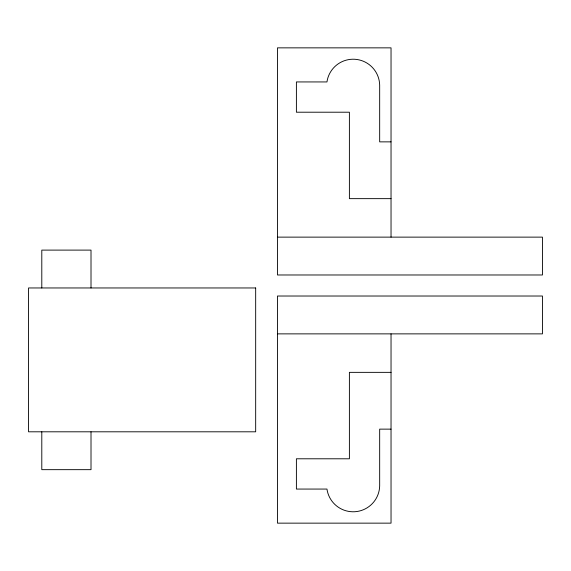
<?xml version="1.0" encoding="UTF-8"?>
<svg xmlns="http://www.w3.org/2000/svg" width="571" height="571" viewBox="0 0 571 571"><rect width="100%" height="100%" fill="white"/><g stroke="black" fill="none" stroke-linecap="round" stroke-linejoin="round"><path stroke-width="0.86" d="M391.035 141.865L379.672 141.865L379.672 85.079A26.494 26.494 0 0 0 354.755 59.263A26.494 26.494 0 0 0 326.955 81.938L296.399 81.938L296.399 112.209L349.395 112.209L349.395 198.644L391.035 198.644M277.477 237.129L542.45 237.129L542.45 274.979L277.477 274.979L277.477 47.857L391.035 47.857L391.035 237.129M277.477 333.871L542.45 333.871L542.45 296.021L277.477 296.021L277.477 523.143L391.035 523.143L391.035 333.871M391.035 372.356L349.395 372.356L349.395 458.791L296.399 458.791L296.399 489.062L326.955 489.062A26.494 26.494 0 0 0 354.755 511.737A26.494 26.494 0 0 0 379.672 485.921L379.672 429.135L391.035 429.135M91.01 287.962L91.01 250.105L41.797 250.105L41.797 287.962M91.01 431.804L91.01 469.662L41.797 469.662L41.797 431.804M255.672 287.962L28.55 287.962L28.55 431.804L255.672 431.804L255.672 287.962"/></g></svg>
